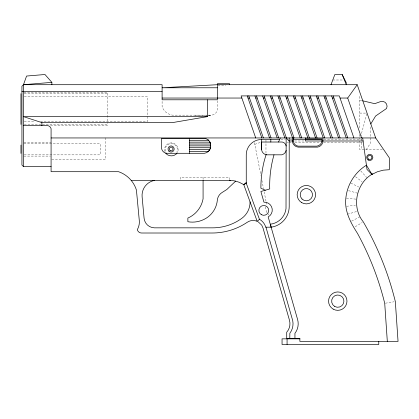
<?xml version="1.0" encoding="UTF-8"?>
<svg xmlns="http://www.w3.org/2000/svg" width="419" height="419" viewBox="0 0 419 419"><rect width="100%" height="100%" fill="white"/><g stroke="black" fill="none" stroke-linecap="round" stroke-linejoin="round"><path stroke-width="0.31" stroke-dasharray="2.1 1.57" d="M366.882 113.717L361.607 133.111L361.607 135.667M366.206 149.714L370.81 142.654L370.81 126.496M355.197 226.752L362.22 222.531M351.593 221.138L359.471 217.073M254.82 144.487L256.889 143.466L259.99 142.633M347.461 214.229L356.564 211.532M208.652 115.623L211.993 115.084A6.138 6.138 0 0 0 217.33 108.998L217.33 100.618M385.344 303.204L394.09 301.79M346.529 206.248L355.349 205.357M195.039 115.749L207.965 115.256M208.61 115.235L211.197 115.136L207.316 115.136M332.775 79.998L343.638 79.998M217.943 85.623L225.799 85.623M23.883 92.84L107.84 92.84L107.84 123.071M24.218 93.699L107.84 93.699M24.218 96.768L147.724 96.768L147.724 121.311L40.554 121.311M359.727 100.817L362.178 100.817M359.727 113.088L367.054 113.088M206.672 115.136L172.424 115.136A12.743 12.743 0 0 1 162.106 106.588L162.106 100.246M24.218 121.311L34.672 121.311M24.218 124.38L41.858 124.38M42.508 124.38L107.84 124.38M50.568 125.239L107.84 125.239L107.84 123.61M280.934 139.48L285.486 139.48M290.042 139.48L291.991 139.48M323.871 139.475L361.602 139.469M294.536 140.988L305.006 140.988M23.873 142.36L51.081 142.36M287.099 142.518L288.403 142.518M289.052 142.518L291.661 142.518M294.918 142.518L320.326 142.518M323.583 142.512L362.671 142.507M23.836 143.602L100.167 143.602L100.167 154.862L23.836 154.862M382.447 149.714L359.727 149.714L359.727 137.951M23.873 156.104L50.432 156.104M51.726 159.424L105.536 159.424L105.536 137.951M346.476 198.297L356.564 199.182M348.519 190.65L357.653 193.227M350.776 183.061L358.706 187.015M355.48 176.692L362.026 181.678M360.785 170.931L366.714 177.52M265.316 206.871L266.657 212.91M254.453 142.633L260.885 175.257M261.896 180.385L263.551 188.77M264.169 191.923L266.075 201.57M266.191 202.178L266.83 205.415M268.469 213.716L268.726 215.015M361.607 138.857L361.607 149.714M359.727 96.396L359.727 129.246M359.727 134.321L359.727 137.343M265.971 140.124L265.971 153.548M229.361 179.777L229.361 177.326L180.275 177.326L180.275 179.777M203.079 177.326L203.079 179.929M164.672 151.479A6.872 6.872 0 0 1 171.91 142.853A6.872 6.872 0 0 1 177.541 152.605M165.385 151.29A6.138 6.138 0 0 1 171.848 143.586A6.138 6.138 0 0 1 176.87 152.296"/><path stroke-width="0.63" d="M266.652 154.826A5.808 5.808 0 0 1 261.608 149.766L261.629 142.02L282.16 142.02A4.887 4.887 0 0 1 286.151 146.011M207.965 151.757C210.799 149.536 211.469 145.194 209.924 142.067M274 154.826L272.994 158.555A112.077 112.077 0 0 0 269.731 188.953L260.885 191.488L263.949 202.178A7.861 7.861 0 0 1 268.181 216.927L297.595 319.477A15.613 15.613 0 0 1 294.945 333.32L294.945 338.358M51.081 166.568L23.464 166.568L23.464 84.706L26.575 76.043L44.985 74.509L51.872 82.365L51.872 84.706M331 84.706L334.849 74.509L342.171 74.509L346.288 82.742L346.288 84.706L342.171 74.509M280.321 137.951L278.535 142.02M370.81 123.909L375.586 116.042L386.538 108.511A4.923 4.923 0 0 0 380.51 101.618L374.727 103.676L362.791 100.817M361.571 137.951L347.712 98.041L357.198 84.706L375.686 137.951L389.319 157.843L389.319 169.716L383.285 170.172L377.44 171.748L371.993 174.383L367.002 169.449L362.697 137.951M176.912 153.291L176.2 154.087A7.458 7.458 0 0 1 165.683 153.291L204.352 153.291A7.238 7.238 0 0 0 210.621 147.022M51.872 82.365L23.464 84.706L21.929 86.241L21.929 165.034L23.464 166.568M279.635 139.485L261.592 139.485A15.341 15.341 0 0 0 246.252 154.826L246.252 183.239L259.45 219.294L257.198 221.358L243.743 184.596L239.244 182.286L235.63 181.139L226.81 189.519L222.3 192.368A9.993 9.993 0 0 0 217.341 200.125A23.789 23.789 0 0 1 205.965 218.341A26.224 26.224 0 0 1 187.869 221.735L187.869 218.069A26.078 26.078 0 0 0 203.079 198.8L203.079 180.579M246.252 182.527L243.743 184.596L246.252 183.239M372.805 173.78C356.119 182.977 351.185 207.075 363.299 221.881A302.214 302.214 0 0 1 395.337 301.591L398.05 341.385L299.868 341.385L299.868 338.358L286.722 338.358L286.722 332.22C289.608 329.046 290.681 324.374 289.477 320.263L263.043 228.114L261.718 225.139L258.172 221.813M21.929 91.709L23.464 91.373L162.106 91.373M207.552 116.608L172.424 122.61L41.874 122.61L23.464 116.608L207.552 116.608L207.552 99.795M23.464 84.706L162.106 84.706L162.106 99.795L217.33 99.795L217.33 83.721L229.602 83.721L229.602 84.706M357.198 84.706L217.33 84.706L162.106 87.775L217.33 87.775M162.106 98.041L241.863 98.041M248.001 98.041L249.53 98.041M255.669 98.041L257.203 98.041M263.342 98.041L264.871 98.041M271.009 98.041L272.544 98.041M278.682 98.041L280.217 98.041M286.35 98.041L287.884 98.041M294.023 98.041L295.557 98.041M301.69 98.041L303.225 98.041M309.363 98.041L310.898 98.041M317.031 98.041L318.566 98.041M324.704 98.041L326.239 98.041M332.372 98.041L333.906 98.041M340.045 98.041L347.712 98.041M23.464 125.679L48.012 125.679A4.169 4.169 0 0 1 51.081 128.743L51.081 171.701L118.577 171.701C123.469 173.382 127.868 176.42 131.184 180.395A28.262 28.262 0 0 1 136.426 190.069L139.297 220.614A15.053 15.053 0 0 1 137.317 229.602A4.316 4.316 0 0 0 141.538 233.011L212.103 233.011A62.892 62.892 0 0 0 247.31 222.238A10.313 10.313 0 0 1 256.69 221.122L257.198 221.358M51.081 137.951L375.686 137.951M293.578 138.925L292.273 138.925L292.273 140.988A6.573 6.573 0 0 0 298.255 147.127L317.497 147.127A6.395 6.395 0 0 0 322.955 140.988L322.955 138.925L305.331 138.925M293.258 139.517L321.975 139.517L321.975 140.988A6.06 6.06 0 0 1 316.874 146.142L298.166 146.142A5.793 5.793 0 0 1 293.258 140.988L293.258 137.919M189.592 140.297L208.583 140.297M293.258 140.988L289.204 140.988L286.151 137.951L286.015 208.604A17.828 17.828 0 0 1 272.8 223.73L270.533 224.181L271.119 227.182L265.709 227.182L265.086 225.422A13.146 13.146 0 0 0 259.571 219.352L259.45 219.294M363.116 140.988L305.399 140.988L305.399 137.919M189.592 142.151L209.924 142.151M189.592 145.864L210.621 145.864M189.592 147.724L210.479 147.724M189.592 149.578L209.783 149.578M189.592 151.432L208.327 151.432M131.184 180.395L230.628 180.421M299.868 338.845L282.055 338.845L282.055 344.491L378.766 344.491L378.766 341.385M189.592 144.01L210.621 144.036A7.081 7.081 0 0 0 205.027 138.443L161.53 138.443L161.53 148.064A5.824 5.824 0 0 0 166.757 153.291M265.306 190.221L260.885 188.21L260.885 187.11A112.077 112.077 0 0 1 264.195 161.095L265.971 154.826L281.741 154.826A5.929 5.929 0 0 0 286.151 150.416M208.159 139.915L208.678 140.386M371.993 174.383L366.421 165.18C354.893 172.282 347.126 184.769 345.848 198.245C344.339 211.213 350.682 222.798 357.428 233.283A291.498 291.498 0 0 1 383.207 297.422L384.721 303.304L387.313 341.385M353.898 137.951L339.301 95.909L241.124 95.909L255.716 137.951M333.168 95.909L347.765 137.951M331.633 95.909L346.23 137.951M325.495 95.909L340.092 137.951M323.96 95.909L338.557 137.951M317.827 95.909L332.424 137.951M316.293 95.909L330.89 137.951M310.154 95.909L324.751 137.951M308.62 95.909L323.217 137.951M302.487 95.909L317.083 137.951M300.952 95.909L315.549 137.951M294.814 95.909L309.411 137.951M293.279 95.909L307.876 137.951M287.146 95.909L301.738 137.951M285.611 95.909L300.208 137.951M279.473 95.909L294.07 137.951M277.938 95.909L292.535 137.951M271.805 95.909L286.397 137.951M270.271 95.909L284.868 137.951M264.132 95.909L278.729 137.951M262.598 95.909L277.195 137.951M256.465 95.909L271.056 137.951M254.93 95.909L269.527 137.951M248.792 95.909L263.389 137.951M247.257 95.909L261.854 137.951M265.965 227.182L292.74 320.703A15.744 15.744 0 0 1 289.854 333.246L289.791 338.358M289.204 137.951L289.204 206.478A20.892 20.892 0 0 1 271.119 227.182M287.073 338.845L287.073 344.491M270.831 139.485L270.831 142.02M261.629 139.485L261.608 149.766M189.592 138.443L189.592 153.291M41.874 122.61L41.874 125.679M20.95 93.699L20.95 124.38M20.95 145.074L20.95 153.391M154.538 180.395A15.294 15.294 0 0 0 142.114 196.825L144.084 218.215A10.601 10.601 0 0 0 154.349 227.842L212.643 227.842A49.515 49.515 0 0 0 241.815 218.336A20.091 20.091 0 0 0 250.07 201.879M229.361 180.395A26.706 26.706 0 0 1 235.63 181.139M368.139 159.995A3.069 3.069 0 0 0 372.847 157.534A3.069 3.069 0 0 0 368.364 154.684A3.069 3.069 0 0 0 368.139 159.995M301.759 202.655A9.202 9.202 0 0 0 315.565 194.683A9.202 9.202 0 0 0 301.759 186.712A9.202 9.202 0 0 0 301.759 202.655M368.662 159.168A2.09 2.09 0 0 0 371.868 157.497A2.09 2.09 0 0 0 368.814 155.554A2.09 2.09 0 0 0 368.662 159.168M261.32 214.654A4.908 4.908 0 0 0 268.684 210.401A4.908 4.908 0 0 0 261.32 206.148A4.908 4.908 0 0 0 261.32 214.654M168.93 151.17A3.069 3.069 0 0 0 174.063 149.793A3.069 3.069 0 0 0 170.308 146.037A3.069 3.069 0 0 0 168.93 151.17M333.168 309.112A9.202 9.202 0 0 0 346.974 301.141A9.202 9.202 0 0 0 333.168 293.169A9.202 9.202 0 0 0 333.168 309.112M170.166 150.615A1.865 1.865 0 0 0 172.963 149.002A1.865 1.865 0 0 0 170.166 147.383A1.865 1.865 0 0 0 170.166 150.615M302.02 199.025A6.138 6.138 0 0 0 312.286 196.27A6.138 6.138 0 0 0 304.77 188.754A6.138 6.138 0 0 0 302.02 199.025M334.702 306.457A6.138 6.138 0 0 0 343.91 301.141A6.138 6.138 0 0 0 334.702 295.824A6.138 6.138 0 0 0 334.702 306.457"/></g></svg>
